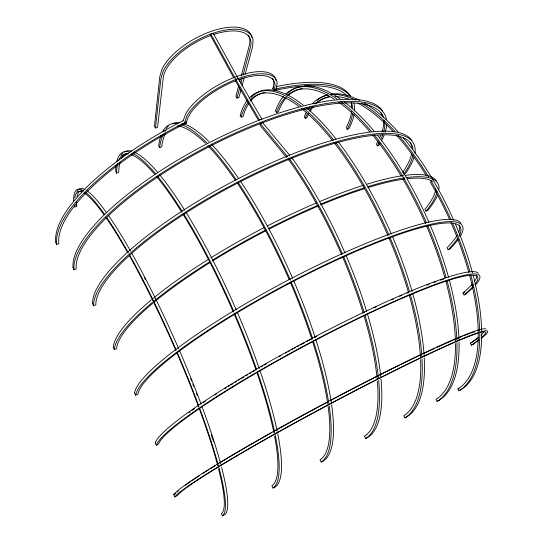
<?xml version="1.0" encoding="UTF-8"?>
<svg xmlns="http://www.w3.org/2000/svg" width="543" height="543" viewBox="0 0 543 543"><rect width="100%" height="100%" fill="white"/><g stroke="black" fill="none" stroke-linecap="round" stroke-linejoin="round"><path stroke-width="0.81" d="M210.67 35.533A48.68 21.985 -28.8 0 0 163.239 77.778L157.585 127.232L155.461 128.012L160.904 78.504L163.3 70.882A51.232 23.145 -28.8 0 1 212.557 33.442A51.232 23.145 -28.8 0 1 253.079 39.815L252.638 46.522L245.022 74.778M210.86 34.094L235.764 79.441L259.459 119.962L261.869 119.053L238.153 78.579L213.243 33.293L210.86 34.094L210.575 35.6L233.816 77.948M238.696 85.774L235.934 96.274L236.938 98.12L238.934 97.387L240.895 90.118M239.755 81.735L240.393 79.312M241.241 76.081L249.312 45.374A48.646 22.093 -28.9 0 0 248.144 35.057M236.938 98.12L239.768 87.477M240.854 83.384L242.158 78.47M243.033 75.199L250.432 47.37A48.68 21.985 -28.8 0 0 213.698 34.48M241.981 86.079L244.153 78.009M347.744 96.539A163.029 55.529 -27.4 0 0 273.923 90.62L272.783 88.577L273.041 87.79A49.318 19.813 -28.8 0 0 272.41 78.314M236.293 80.554A49.352 19.697 -28.7 0 0 186.602 122.155L186.473 122.922L184.118 123.79L186.996 115.795A51.945 20.736 -28.8 0 1 237.495 78.823A51.945 20.736 -28.8 0 1 277.181 82.733L276.115 89.812L273.923 90.62L274.188 89.833A49.352 19.697 -28.7 0 0 238.581 79.719M183.134 120.797L185.855 113.63A51.911 20.851 -28.8 0 1 236.293 76.631A51.911 20.851 -28.8 0 1 276.02 80.663M272.783 88.577L273.434 87.606M273.923 90.62L274.907 89.167A165.147 56.268 -27.4 0 1 350.561 96.45M460.837 389.833L459.052 390.777L457.858 388.897A160.07 65.886 65.4 0 0 478.24 333.843M457.858 388.897L459.045 388.265M377.365 381.254A180.683 55.325 66.1 0 1 364.401 436.294L365.67 438.466L367.774 437.359A182.943 56.479 66 0 0 381.01 379.245M323.431 460.926L321.266 462.073L320.031 459.853A182.584 46.698 66.1 0 0 328.115 406.497M407.006 416.8L404.99 417.866L403.72 415.768A176.434 61.882 65.9 0 0 420.581 359.642M275.233 486.915L273.041 488.076L271.86 485.842A181.525 36.462 66.1 0 0 274.582 436.253M439.124 400.347L437.21 401.358L435.954 399.356A169.755 65.723 65.8 0 0 455.448 343.59M473.231 344.228L471.405 345.178L470.306 343.257L471.521 342.626M465.948 293.98L464.061 294.937L462.928 292.989L464.815 292.032M175.952 493.546L173.78 494.632L174.839 496.893L177.011 495.807A175.07 10.12 -28.1 0 1 355.814 390.465A175.07 10.12 -28.1 0 1 481.166 337.916M456.914 235.696A182.204 30.978 -28 0 1 447.038 247.825L448.172 249.766L450.079 248.823M435.744 189.073A180.059 39.775 -28 0 1 424.925 209.238L426.031 211.132L427.932 210.222M411.709 153.214A177.642 47.981 -27.9 0 1 402.791 172.172L403.87 174.025L405.757 173.136A180.127 48.239 -27.9 0 0 414.017 157.375M378.179 140.854A171.961 53.621 -27.7 0 1 376.319 144.126L377.358 145.904L379.197 145.056A174.351 53.981 -27.7 0 0 380.114 143.433M351.531 111.491A162.934 55.854 -27.4 0 1 346.244 127.646L347.215 129.329L348.979 128.535A165.147 56.268 -27.4 0 0 354.07 114.573M76.597 201.399A176.054 25.63 66.1 0 0 76.739 206.333L74.642 207.141A176.197 25.216 66.1 0 1 74.52 205.084M306.225 112.584A162.187 66.782 65.4 0 0 304.351 116.602L305.2 118.326L306.951 117.648A159.947 66.165 65.4 0 1 308.831 113.663M286.548 157.463L260.28 125.637L260.206 123.58L262.608 122.67L289.697 155.284M116.127 165.201A183.941 36.972 66.1 0 0 115.659 171.147L116.569 173.102L118.693 172.301A181.369 36.883 66.1 0 1 120.051 162.181M275.539 110.711L276.455 112.584L278.335 111.878A169.62 66.042 65.8 0 1 286.365 97.584M161.013 135.336A185.02 47.35 66.1 0 0 158.699 145.714L159.615 147.676L161.719 146.888A182.428 47.105 66.1 0 1 165.547 133.286M240.203 115.157L241.146 117.105L243.115 116.365A176.285 62.235 65.9 0 1 248.742 103.625M235.764 79.441L238.153 78.579M291.863 157.891L292.949 159.194M260.206 123.58L287.776 156.913M289.399 158.875L290.478 160.185M288.157 159.411L290.301 162.011A180.683 55.325 66.1 0 1 341.466 254.368M235.445 80.921L258.692 120.709M155.461 128.012L154.47 126.091L159.812 76.42L162.194 68.771A51.198 23.254 -28.9 0 1 211.383 31.311A51.198 23.254 -28.9 0 1 251.945 37.8M113.256 347.411L114.308 349.651L116.623 348.701A180.174 39.347 -28 0 1 152.807 303.286M92.52 303.571L93.545 305.75L95.846 304.867A177.751 47.58 -27.9 0 1 249.99 176.875A177.751 47.58 -27.9 0 1 412.999 149.047M134.528 392.901L135.607 395.195L137.922 394.177A182.326 30.53 -28 0 1 314.899 270.421A182.326 30.53 -28 0 1 459.086 235.981M72.966 267.611L73.943 269.695L76.19 268.88A172.063 53.248 -27.7 0 1 217.655 142.449A172.063 53.248 -27.7 0 1 383.365 116.928M155.23 442.844L156.309 445.151L158.583 444.086A180.833 20.417 -28 0 1 339.002 328.115A180.833 20.417 -28 0 1 474.908 284.369M55.793 242.429L56.703 244.384L58.854 243.644A163.029 55.529 -27.4 0 1 186.473 122.922L186.073 121.937M76.142 205.023L76.739 206.333M159.615 147.676A182.584 46.698 66.1 0 1 163.029 134.766M164.848 131.644A182.584 46.698 66.1 0 1 165.954 130.239M177.724 125.942A182.584 46.698 66.1 0 1 205.302 143.196M207.874 145.782A182.584 46.698 66.1 0 1 235.282 180.127M237.352 183.174A182.584 46.698 66.1 0 1 289.209 279.726M290.553 282.828A182.584 46.698 66.1 0 1 312.008 339.782M312.822 342.334A182.584 46.698 66.1 0 1 327.762 404.026M162.513 131.868A185.02 47.35 66.1 0 1 177.5 123.675M180.317 124.279A185.02 47.35 66.1 0 1 206.978 143.053M209.55 145.728A185.02 47.35 66.1 0 1 236.32 179.855M237.902 182.19A185.02 47.35 66.1 0 1 290.41 280.249M291.075 281.803A185.02 47.35 66.1 0 1 312.625 338.662M313.454 341.214A185.02 47.35 66.1 0 1 328.841 403.537M329.207 406.035A185.02 47.35 66.1 0 1 321.232 462.005M166.124 128.705A184.858 47.757 66.1 0 1 168.5 125.996M172.871 123.376A184.858 47.757 66.1 0 1 179.142 122.738M181.925 123.227A184.858 47.757 66.1 0 1 208.804 141.472M211.376 144.099A184.858 47.757 66.1 0 1 238.343 178.07M240.447 181.172A184.858 47.757 66.1 0 1 292.65 278.321M293.648 280.643A184.858 47.757 66.1 0 1 315.15 337.461M315.972 340.013A184.858 47.757 66.1 0 1 331.25 402.315M331.617 404.813A184.858 47.757 66.1 0 1 323.397 460.864M121.306 158.719A181.369 36.883 66.1 0 1 127.069 153.296M116.569 173.102A181.525 36.462 66.1 0 1 117.668 163.782M118.815 160.171A181.525 36.462 66.1 0 1 128.236 153.94M130.734 154.504A181.525 36.462 66.1 0 1 154.266 173.841M156.649 176.665A181.525 36.462 66.1 0 1 181.735 212.157M183.208 214.533A181.525 36.462 66.1 0 1 233.381 312.171M234.393 314.519A181.525 36.462 66.1 0 1 256.004 369.98M257.178 373.38A181.525 36.462 66.1 0 1 273.937 432.995M116.752 161.739A183.941 36.972 66.1 0 1 129.77 152.149M132.411 153.167A183.941 36.972 66.1 0 1 155.692 173.95M157.477 176.115A183.941 36.972 66.1 0 1 182.143 211.322M183.615 213.698A183.941 36.972 66.1 0 1 233.734 311.241M234.746 313.582A183.941 36.972 66.1 0 1 256.717 369.79M257.599 372.349A183.941 36.972 66.1 0 1 274.772 432.581M275.281 435.058A183.941 36.972 66.1 0 1 273.007 488.008M121.008 155.441A183.785 37.392 66.1 0 1 122.65 153.228M123.947 152.115A183.785 37.392 66.1 0 1 131.501 151.103M134.094 151.979A183.785 37.392 66.1 0 1 157.599 172.287M159.384 174.418A183.785 37.392 66.1 0 1 184.729 210.284M186.201 212.652A183.785 37.392 66.1 0 1 236.348 310.067M237.359 312.401A183.785 37.392 66.1 0 1 259.276 368.568M260.158 371.12A183.785 37.392 66.1 0 1 277.229 431.339M277.731 433.816A183.785 37.392 66.1 0 1 275.206 486.847M342.809 257.484A180.683 55.325 66.1 0 1 363.206 313.128M364.224 316.521A180.683 55.325 66.1 0 1 377.141 378.81M290.471 160.253A183.1 56.092 66.1 0 1 342.49 254.049M343.495 256.377A183.1 56.092 66.1 0 1 364.285 312.795M365.052 315.34A183.1 56.092 66.1 0 1 378.423 377.901M378.681 380.426A183.1 56.092 66.1 0 1 365.683 438.5M292.942 159.262A182.943 56.479 66 0 1 344.975 252.936M345.979 255.264A182.943 56.479 66 0 1 366.722 311.634M367.496 314.18A182.943 56.479 66 0 1 380.765 376.713M310.094 111.424A159.947 66.165 65.4 0 1 313.929 106.089M316.087 103.808A159.947 66.165 65.4 0 1 329.73 96.505M305.2 118.326A160.07 65.886 65.4 0 1 307.467 113.582M309.205 110.684A160.07 65.886 65.4 0 1 312.646 106.184M314.831 103.978A160.07 65.886 65.4 0 1 329.553 96.905M335.085 96.552A160.07 65.886 65.4 0 1 348.871 99.24M357.905 103.197A160.07 65.886 65.4 0 1 392.894 131.257M396.383 135.071A160.07 65.886 65.4 0 1 426.533 175.912M430.151 181.898A160.07 65.886 65.4 0 1 449.55 219.358M450.928 222.46A160.07 65.886 65.4 0 1 468.88 272.722M469.58 275.315A160.07 65.886 65.4 0 1 478.227 332.153M307.922 109.605A162.187 66.782 65.4 0 1 309.795 106.849M312.368 103.767A162.187 66.782 65.4 0 1 328.033 95.025M331.535 94.57A162.187 66.782 65.4 0 1 355.482 100.061M361.563 103.313A162.187 66.782 65.4 0 1 394.883 131.406M398.426 135.356A162.187 66.782 65.4 0 1 428.712 177.127M430.959 180.867A162.187 66.782 65.4 0 1 451.057 219.793M452.76 223.655A162.187 66.782 65.4 0 1 469.797 271.337M470.971 275.654A162.187 66.782 65.4 0 1 479.673 331.291M479.72 333.83A162.187 66.782 65.4 0 1 459.018 390.722M316.997 100.414A162.065 67.06 65.4 0 1 327.375 94.91M330.775 94.156A162.065 67.06 65.4 0 1 359.446 100.299M364.238 102.953A162.065 67.06 65.4 0 1 398.107 131.874M403.408 137.929A162.065 67.06 65.4 0 1 453.805 220.404M455.489 224.259A162.065 67.06 65.4 0 1 472.532 272.953M473.218 275.539A162.065 67.06 65.4 0 1 481.648 331.149M481.675 333.673A162.065 67.06 65.4 0 1 460.803 389.772M250.581 101.1A176.285 62.235 65.9 0 1 265.093 92.432M241.146 117.105A176.434 61.882 65.9 0 1 248.063 102.457M250.011 100.17A176.434 61.882 65.9 0 1 298.786 106.374M301.609 108.566A176.434 61.882 65.9 0 1 332.323 140.338M334.02 142.497A176.434 61.882 65.9 0 1 363.749 187.24M364.19 188.014A176.434 61.882 65.9 0 1 387.878 235.465M388.883 237.8A176.434 61.882 65.9 0 1 408.641 293.003M409.374 295.589A176.434 61.882 65.9 0 1 420.452 357.151M240.23 115.211A178.776 62.737 65.9 0 1 247.174 100.428M249.122 98.107A178.776 62.737 65.9 0 1 300.87 105.946M303.673 108.22A178.776 62.737 65.9 0 1 333.748 140.04M335.995 142.931A178.776 62.737 65.9 0 1 388.992 235.099M389.996 237.434A178.776 62.737 65.9 0 1 409.537 291.72M410.522 295.161A178.776 62.737 65.9 0 1 421.857 356.5M422.006 359.004A178.776 62.737 65.9 0 1 404.956 417.805M251.178 97.346A178.627 63.097 65.9 0 1 303.15 105.077M305.967 107.351A178.627 63.097 65.9 0 1 336.103 139.096M338.35 141.988A178.627 63.097 65.9 0 1 391.36 234.04M392.365 236.375A178.627 63.097 65.9 0 1 412.117 291.469M412.85 294.048A178.627 63.097 65.9 0 1 424.09 355.366M424.239 357.878A178.627 63.097 65.9 0 1 406.972 416.739M288.537 95.344A169.62 66.042 65.8 0 1 302.689 88.448M276.455 112.584A169.755 65.723 65.8 0 1 284.953 97.726M287.199 95.514A169.755 65.723 65.8 0 1 334.244 99.152M338.499 102.03A169.755 65.723 65.8 0 1 369.756 131.65M372.634 135.092A169.755 65.723 65.8 0 1 401.209 176.176M403.008 179.224A169.755 65.723 65.8 0 1 425.522 223.655M426.533 225.976A169.755 65.723 65.8 0 1 444.968 278.07M445.905 281.498A169.755 65.723 65.8 0 1 455.401 341.113M275.566 110.765A172.009 66.626 65.8 0 1 283.65 96.26M285.727 94.088A172.009 66.626 65.8 0 1 337.155 99.07M340.692 101.616A172.009 66.626 65.8 0 1 371.188 131.223M374.107 134.759A172.009 66.626 65.8 0 1 426.357 222.501M427.701 225.603A172.009 66.626 65.8 0 1 446.156 277.588M447.099 281.016A172.009 66.626 65.8 0 1 456.853 339.932M456.941 342.484A172.009 66.626 65.8 0 1 437.176 401.297M287.681 93.362A171.873 66.945 65.8 0 1 301.121 86.432M304.467 85.991A171.873 66.945 65.8 0 1 340.006 98.738M344.282 101.867A171.873 66.945 65.8 0 1 373.984 131.033M377.487 135.302A171.873 66.945 65.8 0 1 428.922 222.27M430.266 225.386A171.873 66.945 65.8 0 1 448.586 277.398M449.285 279.964A171.873 66.945 65.8 0 1 458.991 339.721M459.066 342.26A171.873 66.945 65.8 0 1 439.09 400.286M412.856 155.149A177.751 47.58 -27.9 0 1 403.87 174.025M410.284 142.537A177.642 47.981 -27.9 0 1 411.832 147.072M93.613 305.716A180.127 48.239 -27.9 0 1 257.762 172.111A180.127 48.239 -27.9 0 1 414.974 153.194M92.588 303.544A180.011 48.646 -27.9 0 1 239.402 178.097A180.011 48.646 -27.9 0 1 411.906 140.63M478.899 339.735A175.07 10.12 -28.1 0 1 471.405 345.178M483.637 332.35A174.961 10.561 -28.1 0 1 480.976 335.099M478.369 337.291A174.961 10.561 -28.1 0 1 470.306 343.257M177.296 491.965A174.961 10.561 -28.1 0 1 178.294 490.994M185.482 485.225A174.961 10.561 -28.1 0 1 190.383 481.736M191.611 480.888A174.961 10.561 -28.1 0 1 199.281 475.763M202.424 473.72A174.961 10.561 -28.1 0 1 208.655 469.756M209.876 468.996A174.961 10.561 -28.1 0 1 214.994 465.813M219.772 462.88A174.961 10.561 -28.1 0 1 241.221 450.093M241.873 449.706A174.961 10.561 -28.1 0 1 271.9 432.506M275.722 430.368A174.961 10.561 -28.1 0 1 327.66 402.037M330.626 400.462A174.961 10.561 -28.1 0 1 377.48 376.17M379.598 375.104A174.961 10.561 -28.1 0 1 399.261 365.303M400.782 364.557A174.961 10.561 -28.1 0 1 421.524 354.545M423.248 353.724A174.961 10.561 -28.1 0 1 434.841 348.328M436.416 347.608A174.961 10.561 -28.1 0 1 453.989 339.816M454.966 339.402A174.961 10.561 -28.1 0 1 462.269 336.375M463.946 335.71A174.961 10.561 -28.1 0 1 469.281 333.667M470.652 333.164A174.961 10.561 -28.1 0 1 474.894 331.719M478.295 337.814A177.296 10.704 -28.1 0 1 472.077 342.334M173.848 494.598A177.296 10.704 -28.1 0 1 330.266 400.422A177.296 10.704 -28.1 0 1 485.91 329.01M174.907 496.865A177.405 10.263 -28.1 0 1 359.405 388.388A177.405 10.263 -28.1 0 1 481.356 338.282M478.729 340.291A177.405 10.263 -28.1 0 1 473.184 344.248M436.932 191.082A180.174 39.347 -28 0 1 426.031 211.132M154.687 301.732A180.174 39.347 -28 0 1 210.127 262.479M212.354 261.095A180.174 39.347 -28 0 1 265.5 230.958M269.247 229.031A180.174 39.347 -28 0 1 318.469 205.953M320.865 204.935A180.174 39.347 -28 0 1 364.156 188.794M368.704 187.376A180.174 39.347 -28 0 1 404.827 179M407.657 178.661A180.174 39.347 -28 0 1 432.581 181.416M437.502 195.283A182.577 39.89 -28 0 1 427.877 210.243M114.376 349.624A182.577 39.89 -28 0 1 152.508 302.329M154.416 300.768A182.577 39.89 -28 0 1 209.157 262.174M212.116 260.328A182.577 39.89 -28 0 1 266.063 229.818M269.056 228.277A182.577 39.89 -28 0 1 317.621 205.458M320.641 204.175A182.577 39.89 -28 0 1 364.74 187.674M367.306 186.867A182.577 39.89 -28 0 1 404.678 177.846M406.653 177.575A182.577 39.89 -28 0 1 439.036 189.113M113.324 347.384A182.462 40.325 -28 0 1 151.314 299.879M153.214 298.317A182.462 40.325 -28 0 1 207.874 259.669M210.833 257.823A182.462 40.325 -28 0 1 263.979 227.714M267.726 225.786A182.462 40.325 -28 0 1 316.27 203.007M319.284 201.731A182.462 40.325 -28 0 1 363.382 185.306M366.878 184.213A182.462 40.325 -28 0 1 403.354 175.579M405.336 175.314A182.462 40.325 -28 0 1 436.409 181.023M77.038 196.573A176.054 25.63 66.1 0 1 82.115 190.6M144.533 277.955A176.054 25.63 66.1 0 1 145.32 279.469M190.654 378.566A176.054 25.63 66.1 0 1 191.591 380.908M192.833 384.016A176.054 25.63 66.1 0 1 193.749 386.338M196.43 393.22A176.054 25.63 66.1 0 1 197.299 395.487M211.349 434.875A176.054 25.63 66.1 0 1 213.494 441.561M74.758 198.107A176.197 25.216 66.1 0 1 81.864 191.883M84.504 193.213A176.197 25.216 66.1 0 1 103.828 214.526M105.966 217.56A176.197 25.216 66.1 0 1 127.727 252.739M129.546 255.963A176.197 25.216 66.1 0 1 175.905 350.615M176.916 352.957A176.197 25.216 66.1 0 1 198.684 407.087M199.301 408.764A176.197 25.216 66.1 0 1 217.757 465.724M218.585 468.914A176.197 25.216 66.1 0 1 221.347 513.664L222.447 515.85L224.619 514.703A178.396 25.983 66.1 0 0 221.578 467.36M73.597 201.195A178.545 25.562 66.1 0 1 83.67 191M85.482 192.263A178.545 25.562 66.1 0 1 104.847 214.756M106.503 217.146A178.545 25.562 66.1 0 1 128.386 252.807M129.309 254.45A178.545 25.562 66.1 0 1 176.075 349.807M177.418 352.923A178.545 25.562 66.1 0 1 198.867 406.144M199.804 408.662A178.545 25.562 66.1 0 1 218.53 466.186M218.958 467.795A178.545 25.562 66.1 0 1 222.413 515.789M77.038 191.543A178.396 25.983 66.1 0 1 84.871 189.473M86.588 190.491A178.396 25.983 66.1 0 1 106.224 212.259M108.417 215.367A178.396 25.983 66.1 0 1 130.476 250.947M131.861 253.405A178.396 25.983 66.1 0 1 178.647 348.633M179.658 350.961A178.396 25.983 66.1 0 1 201.086 404.087M202.335 407.447A178.396 25.983 66.1 0 1 220.736 464.143M384.519 120.96A172.063 53.248 -27.7 0 1 383.711 131.739M382.774 134.739A172.063 53.248 -27.7 0 1 381.206 138.635M379.218 142.639A172.063 53.248 -27.7 0 1 377.358 145.904M383.562 120.268A171.961 53.621 -27.7 0 1 381.967 132.153M380.826 135.248A171.961 53.621 -27.7 0 1 379.788 137.623M381.071 112.754A171.961 53.621 -27.7 0 1 382.727 116.317M386.657 124.517A174.351 53.981 -27.7 0 1 385.136 132.309M384.037 135.39A174.351 53.981 -27.7 0 1 381.457 140.976M74.004 269.667A174.351 53.981 -27.7 0 1 222.901 138.77A174.351 53.981 -27.7 0 1 386.385 119.453M73.027 267.584A174.249 54.354 -27.7 0 1 211.424 141.533A174.249 54.354 -27.7 0 1 382.598 110.894M351.416 102.62A163.029 55.529 -27.4 0 1 352.638 108.295M352.543 113.229A163.029 55.529 -27.4 0 1 347.215 129.329M351.09 103.197A162.934 55.854 -27.4 0 1 351.667 107.392M353.832 103.102A165.147 56.268 -27.4 0 1 354.545 110.82M276.462 86.568A165.052 56.601 -27.4 0 1 350.459 96.002M55.766 242.443A165.065 56.608 -27.4 0 1 183.459 120.566M56.676 244.398A165.16 56.282 -27.4 0 1 186.079 121.965M457.729 238.302A182.326 30.53 -28 0 1 448.172 249.766M459.154 225.026A182.204 30.978 -28 0 1 458.781 232.044M135.675 395.161A184.763 30.951 -28 0 1 318.055 268.208A184.763 30.951 -28 0 1 460.07 236.687M458.407 239.158A184.763 30.951 -28 0 1 450.025 248.843M134.596 392.867A184.64 31.406 -28 0 1 292.541 277.819A184.64 31.406 -28 0 1 460.919 223.214M473.123 286.433A180.833 20.417 -28 0 1 464.061 294.937M476.754 275.444A180.717 20.872 -28 0 1 474.453 281.383M472.424 283.894A180.717 20.872 -28 0 1 462.928 292.989M189.025 412.592A180.717 20.872 -28 0 1 190.199 411.75M191.998 410.467A180.717 20.872 -28 0 1 194.482 408.716M203.17 402.763A180.717 20.872 -28 0 1 205.295 401.338M214.994 394.971A180.717 20.872 -28 0 1 216.542 393.974M224.856 388.693A180.717 20.872 -28 0 1 226.18 387.865M228.189 386.609A180.717 20.872 -28 0 1 229.546 385.768M230.911 384.926A180.717 20.872 -28 0 1 232.981 383.643M235.078 382.36A180.717 20.872 -28 0 1 236.497 381.498M238.635 380.195A180.717 20.872 -28 0 1 240.067 379.326M241.52 378.451A180.717 20.872 -28 0 1 243.705 377.134M245.918 375.817A180.717 20.872 -28 0 1 247.398 374.928M249.637 373.604A180.717 20.872 -28 0 1 251.137 372.715M252.651 371.826A180.717 20.872 -28 0 1 254.925 370.489M261.047 366.925A180.717 20.872 -28 0 1 262.595 366.036M264.136 365.14A180.717 20.872 -28 0 1 266.464 363.81M279.509 356.425A180.717 20.872 -28 0 1 280.982 355.604M285.421 353.14A180.717 20.872 -28 0 1 286.914 352.319M288.408 351.491A180.717 20.872 -28 0 1 289.901 350.669M291.401 349.848A180.717 20.872 -28 0 1 292.901 349.027M294.401 348.212A180.717 20.872 -28 0 1 295.908 347.391M297.415 346.577A180.717 20.872 -28 0 1 298.921 345.762M300.435 344.948A180.717 20.872 -28 0 1 304.962 342.518M306.469 341.71A180.717 20.872 -28 0 1 310.983 339.307M314.736 337.332A180.717 20.872 -28 0 1 316.983 336.158M373.896 307.915A180.717 20.872 -28 0 1 376.333 306.775M391.394 299.919A180.717 20.872 -28 0 1 393.695 298.901M399.696 296.268A180.717 20.872 -28 0 1 401.895 295.317M406.911 293.172A180.717 20.872 -28 0 1 408.309 292.582M426.812 285.123A180.717 20.872 -28 0 1 429.228 284.199M433.891 282.469A180.717 20.872 -28 0 1 436.131 281.661M440.421 280.154A180.717 20.872 -28 0 1 443.801 279.014M472.831 284.546A183.127 21.157 -28 0 1 471.691 285.713M155.298 442.816A183.127 21.157 -28 0 1 314.947 336.769A183.127 21.157 -28 0 1 478.308 273.163M156.377 445.117A183.242 20.702 -28 0 1 342.334 325.997A183.242 20.702 -28 0 1 475.539 284.892M473.442 287.118A183.242 20.702 -28 0 1 465.894 294.001"/></g></svg>
